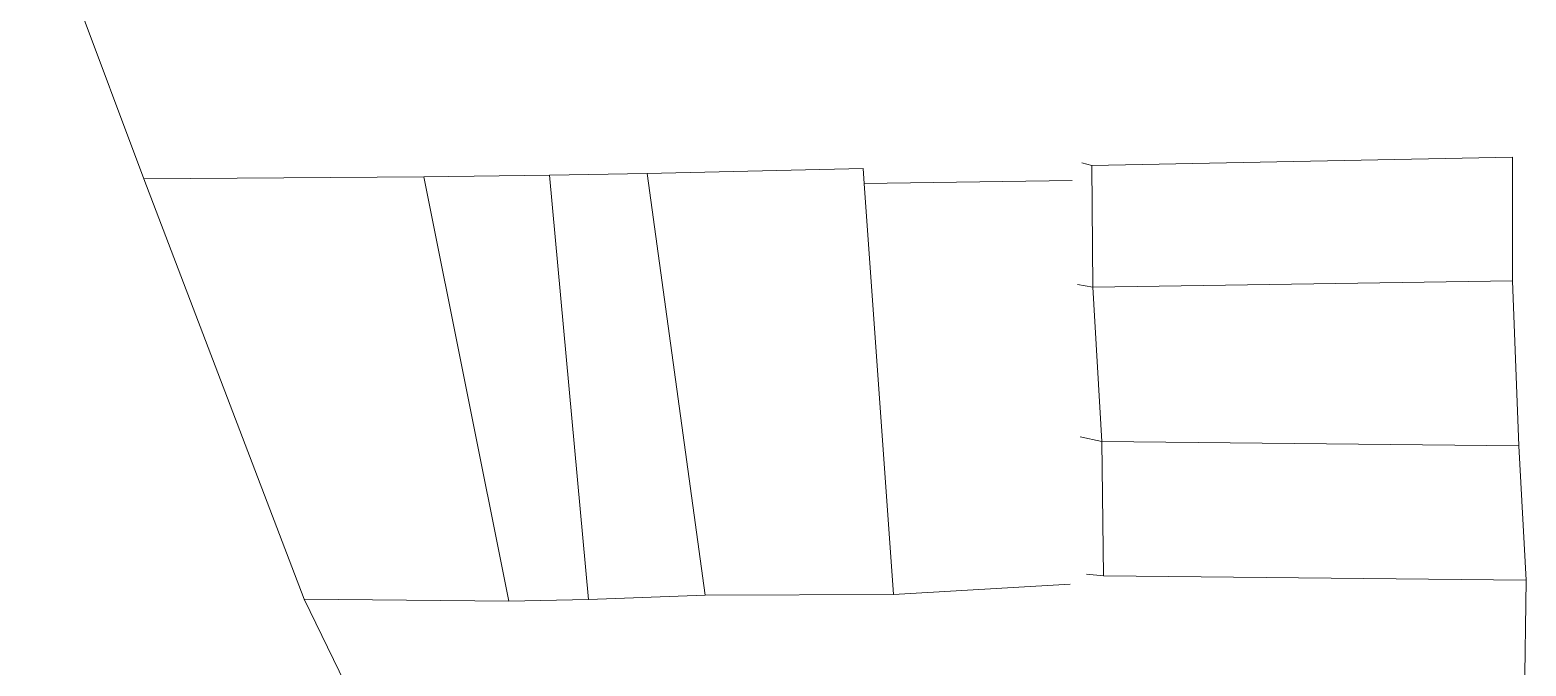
# Model space of a CAD drawing. Header units: millimetres. Extents: x 1956 to 626126, y 2654 to 1331070.
# Drawn here: x 625762.9 to 625847.7, y 1330492.3 to 1330528.4 of the extents above; entities that cross this region are included whole.
import ezdxf

# ---------------------------------------------------------------- set-up
doc = ezdxf.new("R2010")
doc.units = ezdxf.units.MM

msp = doc.modelspace()

# ---------------------------------------------------------------- linework, layer by layer
at = {"color": 1, "lineweight": 0}
for p, q in [((625762.874, 1330537.213), (625769.336, 1330519.923)), ((625762.874, 1330537.213), (625769.336, 1330519.923)), ((625797.871, 1330520.236), (625810.129, 1330520.523)), ((625797.871, 1330520.236), (625810.129, 1330520.523)), ((625810.129, 1330520.523), (625810.178, 1330519.659)), ((625810.129, 1330520.523), (625810.178, 1330519.659)), ((625823.086, 1330520.694), (625822.527, 1330520.846)), ((625823.086, 1330520.694), (625822.527, 1330520.846)), ((625823.086, 1330520.694), (625846.941, 1330521.167)), ((625823.086, 1330520.694), (625846.941, 1330521.167)), ((625823.086, 1330520.694), (625823.138, 1330513.774)), ((625823.086, 1330520.694), (625823.138, 1330513.774)), ((625846.941, 1330521.167), (625846.942, 1330514.145)), ((625846.941, 1330521.167), (625846.942, 1330514.145)), ((625769.336, 1330519.923), (625785.206, 1330520.052)), ((625769.336, 1330519.923), (625785.206, 1330520.052)), ((625778.425, 1330496.072), (625769.336, 1330519.923)), ((625778.425, 1330496.072), (625769.336, 1330519.923)), ((625792.327, 1330520.143), (625785.206, 1330520.052)), ((625792.327, 1330520.143), (625785.206, 1330520.052)), ((625785.206, 1330520.052), (625790.021, 1330495.953)), ((625785.206, 1330520.052), (625790.021, 1330495.953)), ((625792.327, 1330520.143), (625797.871, 1330520.236)), ((625792.327, 1330520.143), (625797.871, 1330520.236)), ((625794.548, 1330496.048), (625792.327, 1330520.143)), ((625794.548, 1330496.048), (625792.327, 1330520.143)), ((625797.871, 1330520.236), (625801.161, 1330496.293)), ((625797.871, 1330520.236), (625801.161, 1330496.293)), ((625810.178, 1330519.659), (625821.979, 1330519.845)), ((625810.178, 1330519.659), (625821.979, 1330519.845)), ((625810.178, 1330519.659), (625811.842, 1330496.328)), ((625810.178, 1330519.659), (625811.842, 1330496.328)), ((625823.138, 1330513.774), (625822.274, 1330513.926)), ((625823.138, 1330513.774), (625822.274, 1330513.926)), ((625823.138, 1330513.774), (625846.942, 1330514.145)), ((625823.138, 1330513.774), (625846.942, 1330514.145)), ((625823.138, 1330513.774), (625823.649, 1330505.023)), ((625823.138, 1330513.774), (625823.649, 1330505.023)), ((625846.942, 1330514.145), (625847.3, 1330504.784)), ((625846.942, 1330514.145), (625847.3, 1330504.784)), ((625823.649, 1330505.023), (625822.428, 1330505.277)), ((625823.649, 1330505.023), (625822.428, 1330505.277)), ((625847.3, 1330504.784), (625823.649, 1330505.023)), ((625823.649, 1330505.023), (625823.752, 1330497.391)), ((625823.649, 1330505.023), (625823.752, 1330497.391)), ((625847.3, 1330504.784), (625823.649, 1330505.023)), ((625847.708, 1330497.152), (625847.3, 1330504.784)), ((625847.708, 1330497.152), (625847.3, 1330504.784)), ((625823.752, 1330497.391), (625822.785, 1330497.492)), ((625823.752, 1330497.391), (625822.785, 1330497.492)), ((625811.842, 1330496.328), (625821.864, 1330496.923)), ((625811.842, 1330496.328), (625821.864, 1330496.923)), ((625823.752, 1330497.391), (625847.708, 1330497.152)), ((625823.752, 1330497.391), (625847.708, 1330497.152)), ((625847.708, 1330497.152), (625847.407, 1330475.324)), ((625847.708, 1330497.152), (625847.407, 1330475.324)), ((625790.021, 1330495.953), (625778.425, 1330496.072)), ((625780.751, 1330491.291), (625778.425, 1330496.072)), ((625780.751, 1330491.291), (625778.425, 1330496.072)), ((625790.021, 1330495.953), (625778.425, 1330496.072)), ((625790.021, 1330495.953), (625794.548, 1330496.048)), ((625790.021, 1330495.953), (625794.548, 1330496.048)), ((625801.161, 1330496.293), (625794.548, 1330496.048)), ((625801.161, 1330496.293), (625794.548, 1330496.048)), ((625811.842, 1330496.328), (625801.161, 1330496.293)), ((625811.842, 1330496.328), (625801.161, 1330496.293))]:
    msp.add_line(p, q, dxfattribs=at)

doc.saveas('drawing.dxf')
